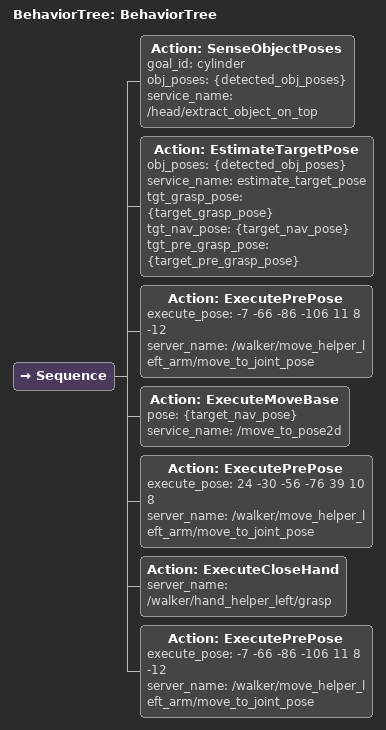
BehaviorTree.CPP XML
<?xml version="1.0"?>
<root main_tree_to_execute="BehaviorTree">
    <BehaviorTree ID="BehaviorTree">
        <Sequence>
            <Action ID="SenseObjectPoses" goal_id="cylinder" obj_poses="{detected_obj_poses}" service_name="/head/extract_object_on_top"/>
            <Action ID="EstimateTargetPose" obj_poses="{detected_obj_poses}" service_name="estimate_target_pose" tgt_grasp_pose="{target_grasp_pose}" tgt_nav_pose="{target_nav_pose}" tgt_pre_grasp_pose="{target_pre_grasp_pose}"/>
            <Action ID="ExecutePrePose" execute_pose="-7 -66 -86 -106 11 8 -12" server_name="/walker/move_helper_left_arm/move_to_joint_pose"/>
            <Action ID="ExecuteMoveBase" pose="{target_nav_pose}" service_name="/move_to_pose2d"/>
            <Action ID="ExecutePrePose" execute_pose="24 -30 -56 -76 39 10 8" server_name="/walker/move_helper_left_arm/move_to_joint_pose"/>
            <Action ID="ExecuteCloseHand" server_name="/walker/hand_helper_left/grasp"/>
            <Action ID="ExecutePrePose" execute_pose="-7 -66 -86 -106 11 8 -12" server_name="/walker/move_helper_left_arm/move_to_joint_pose"/>
        </Sequence>
    </BehaviorTree>
</root>
